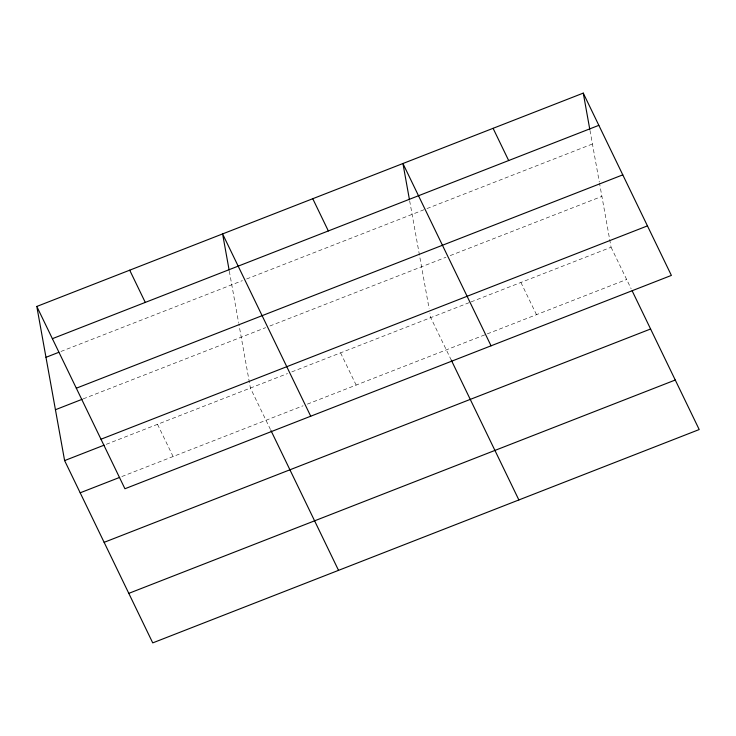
<?xml version="1.0" encoding="UTF-8"?>
<svg xmlns="http://www.w3.org/2000/svg" width="736" height="736" viewBox="0 0 736 736"><rect width="100%" height="100%" fill="white"/><g stroke="black" fill="none" stroke-linecap="round" stroke-linejoin="round"><path stroke-width="0.55" stroke-dasharray="3.68 2.76" d="M60.932 351.477L242.383 280.637M246.624 278.981L425.896 208.996M426.954 208.582L592.443 143.98M83.196 398.884L265.632 327.658M269.873 326.002L445.961 257.26M450.202 255.604L601.892 196.383M106.26 444.323L287.537 373.557M291.778 371.901L469.991 302.33M471.049 301.916L611.073 247.25L599.481 183.006M121.836 476.551L303.112 405.784M307.354 404.128L626.649 279.468M611.073 247.25L631.138 288.76M520.904 282.449L536.489 314.677M451.306 360.189L430.744 317.648L429.925 313.131M340.575 352.848L356.15 385.075M270.48 429.557L250.406 388.047L238.814 323.803M157.513 424.313L173.089 456.541M589.987 130.419L599.279 181.893M409.658 200.818L429.106 308.605M229.328 271.216L238.611 322.69"/><path stroke-width="1.1" d="M36.8 306.452L583.262 93.113L671.388 275.411L124.927 488.75L36.8 306.452L64.612 460.589L152.738 642.887L699.2 429.548L632.141 290.821M52.376 338.68L598.837 125.341M45.982 357.319L58.788 352.314M76.323 388.203L622.776 174.864M55.439 409.722L82.128 399.298M100.988 439.226L647.45 225.888M64.612 460.589L104.126 445.16M80.187 492.807L119.701 477.388M104.135 542.331L650.596 328.992M128.8 593.363L675.262 380.024M493.092 128.322L508.668 160.54M491.059 345.819L402.932 163.521L409.455 199.686M451.306 360.189L518.871 499.946M312.763 198.72L328.339 230.948M310.721 416.217L222.594 233.919L229.126 270.084M270.977 430.597L338.532 570.345M129.702 270.186L145.277 302.413M583.262 93.113L589.784 129.288"/></g></svg>
